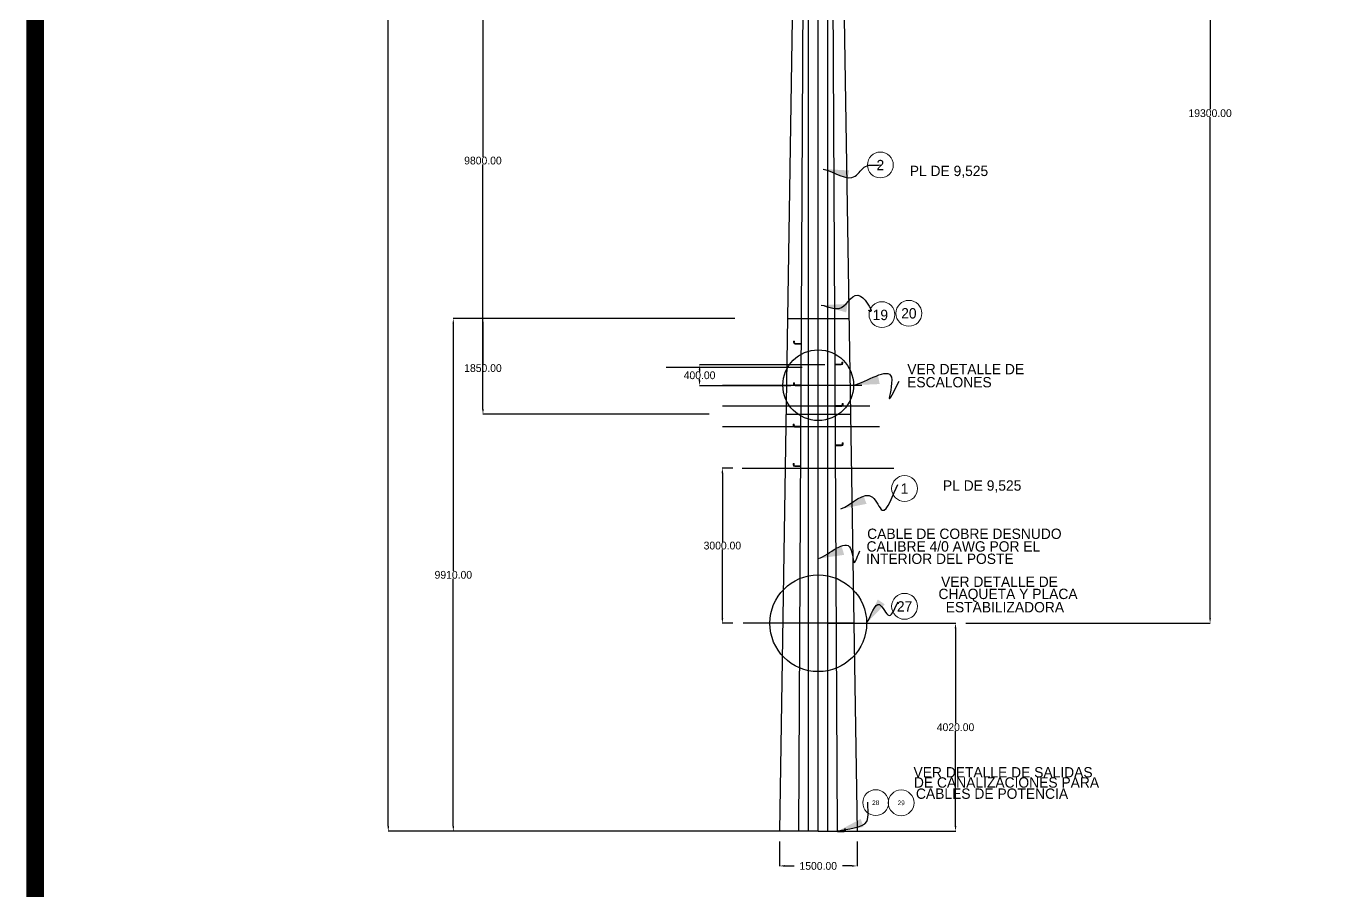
# Model space of a CAD drawing. Header units: centimetres. Extents: x -3 to 132800, y -60 to 85992.
# Drawn here: x -3 to 25491, y 41090 to 57791 of the extents above; entities that cross this region are included whole.
import ezdxf
from ezdxf.enums import TextEntityAlignment as Align

# ---------------------------------------------------------------- set-up
doc = ezdxf.new("R2010")
doc.units = ezdxf.units.CM
doc.header["$LTSCALE"] = 10
doc.header["$MEASUREMENT"] = 0
doc.layers.get('0').update_dxf_attribs({"linetype": 'CONTINUOUS'})
doc.layers.get('DEFPOINTS').update_dxf_attribs({"color": 2, "linetype": 'CONTINUOUS'})
for name, color, linetype in [('ACERO1', 144, 'CONTINUOUS'), ('DIM', 252, 'CONTINUOUS'), ('MARCO', 7, 'CONTINUOUS'), ('MUROS', 3, 'CONTINUOUS'), ('REGISTRO', 1, 'CONTINUOUS'), ('TERMINALES', 250, 'CONTINUOUS'), ('TEXTOS', 7, 'CONTINUOUS')]:
    doc.layers.add(name, color=color, linetype=linetype)
doc.layers.add('LOGO', color=7, linetype='CONTINUOUS', true_color=0x00a160)
doc.styles.get("Standard").update_dxf_attribs({"font": ''})
doc.styles.get('Standard').set_extended_font_data('Zurich Ex BT')
doc.dimstyles.get("Standard").update_dxf_attribs({"dimtxt": 500, "dimasz": 500, "dimexe": 3, "dimexo": 200, "dimgap": 0.09, "dimtad": 0, "dimtih": 1, "dimtoh": 1, "dimzin": 0, "dimdsep": 46, "dimtxsty": 'Standard', "dimcen": 0.09, "dimclrd": 256, "dimclre": 256, "dimclrt": 256, "dimadec": 0, "dimazin": 0, "dimtfac": 1, "dimtofl": 0, "dimtmove": 0, "dimatfit": 3, "dimfxl": 0, "dimtolj": 1, "dimtzin": 0, "dimlwd": -1, "dimarcsym": 0})

# ---------------------------------------------------------------- blocks, each defined once
blk = doc.blocks.new('*D6')
at = {"layer": 'DEFPOINTS', "color": 0}
for p in [(14561, 42237), (16061, 42237), (16061, 41567)]:
    blk.add_point(p, dxfattribs=at)
at = {"layer": 'DIM', "lineweight": -2}
for p, q in [((14561, 42037), (14561, 41564)), ((16061, 42037), (16061, 41564))]:
    blk.add_line(p, q, dxfattribs=at)
at = {"layer": 'DIM'}
for p, q in [((14661, 41567), (14844, 41567)), ((15961, 41567), (15777, 41567))]:
    blk.add_line(p, q, dxfattribs=at)
for points in [[(14661, 41584), (14661, 41551), (14561, 41567)], [(15961, 41584), (15961, 41551), (16061, 41567)]]:
    blk.add_solid(points, dxfattribs=at)
at = {"layer": 'DIM', "insert": (15311, 41567), "char_height": 150, "attachment_point": 5}
blk.add_mtext('\\A1;1500.00', dxfattribs=at)
blk = doc.blocks.new('*D11')
at = {"layer": 'DEFPOINTS', "color": 0}
for p in [(15511, 77157), (16734, 68733), (17176, 68387), (15462, 65283), (16061, 42237)]:
    blk.add_point(p, dxfattribs=at)
at = {"layer": 'DIM', "lineweight": -2}
blk.add_line((17272, 68562), (17244, 68510), dxfattribs=at)
at = {"layer": 'DIM'}
for start, end in [(99.8394, 108.7765), (43.2138, 52.1509)]:
    blk.add_arc((15691, 65699), 3209, start, end, dxfattribs=at)
for points in [[(15135, 68943), (15151, 68777), (15641, 68907)], [(17614, 68163), (17706, 68302), (17242, 68508)]]:
    blk.add_solid(points, dxfattribs=at)
at = {"layer": 'DIM', "insert": (16468, 68812), "char_height": 500, "attachment_point": 5}
blk.add_mtext('\\A1;30°', dxfattribs=at)
blk = doc.blocks.new('*D23')
at = {"layer": 'DEFPOINTS', "color": 0}
for p in [(15311, 77157), (13530, 72657), (14734, 72836), (15227, 69672), (15311, 42237)]:
    blk.add_point(p, dxfattribs=at)
at = {"layer": 'DIM'}
for start, end in [(108.9994, 116.2101), (93.4107, 100.7011)]:
    blk.add_arc((15311, 69526), 3360, start, end, dxfattribs=at)
for points in [[(15110, 72913), (15112, 72847), (15311, 72886)], [(13842, 72511), (13811, 72570), (13650, 72447)]]:
    blk.add_solid(points, dxfattribs=at)
at = {"layer": 'DIM', "insert": (14452, 72774), "char_height": 200, "attachment_point": 5}
blk.add_mtext('\\A1;30°', dxfattribs=at)
blk = doc.blocks.new('*D29')
at = {"layer": 'DEFPOINTS', "color": 0}
for p in [(13404, 60097), (8827, 50297), (13404, 50297)]:
    blk.add_point(p, dxfattribs=at)
at = {"layer": 'DIM', "lineweight": -2}
for p, q in [((13204, 60097), (8824, 60097)), ((13204, 50297), (8824, 50297))]:
    blk.add_line(p, q, dxfattribs=at)
at = {"layer": 'DIM'}
for p, q in [((8827, 59997), (8827, 55273)), ((8827, 50397), (8827, 55121))]:
    blk.add_line(p, q, dxfattribs=at)
for points in [[(8810, 59997), (8844, 59997), (8827, 60097)], [(8810, 50397), (8844, 50397), (8827, 50297)]]:
    blk.add_solid(points, dxfattribs=at)
at = {"layer": 'DIM', "insert": (8827, 55197), "char_height": 150, "attachment_point": 5}
blk.add_mtext('\\A1;9800.00', dxfattribs=at)
blk = doc.blocks.new('*D30')
at = {"layer": 'DEFPOINTS', "color": 0}
for p in [(8827, 52147), (13364, 52147), (13364, 50297)]:
    blk.add_point(p, dxfattribs=at)
at = {"layer": 'DIM', "lineweight": -2}
for p, q in [((13164, 52147), (8824, 52147)), ((13164, 50297), (8824, 50297))]:
    blk.add_line(p, q, dxfattribs=at)
at = {"layer": 'DIM'}
for p, q in [((8827, 52047), (8827, 51263)), ((8827, 50397), (8827, 51110))]:
    blk.add_line(p, q, dxfattribs=at)
for points in [[(8810, 52047), (8844, 52047), (8827, 52147)], [(8810, 50397), (8844, 50397), (8827, 50297)]]:
    blk.add_solid(points, dxfattribs=at)
at = {"layer": 'DIM', "insert": (8827, 51187), "char_height": 150, "attachment_point": 5}
blk.add_mtext('\\A1;1850.00', dxfattribs=at)
blk = doc.blocks.new('*D31')
at = {"layer": 'DEFPOINTS', "color": 0}
for p in [(13897, 52147), (8254, 42237), (13897, 42237)]:
    blk.add_point(p, dxfattribs=at)
at = {"layer": 'DIM', "lineweight": -2}
for p, q in [((13697, 52147), (8251, 52147)), ((13697, 42237), (8251, 42237))]:
    blk.add_line(p, q, dxfattribs=at)
at = {"layer": 'DIM'}
for p, q in [((8254, 52047), (8254, 47268)), ((8254, 42337), (8254, 47116))]:
    blk.add_line(p, q, dxfattribs=at)
for points in [[(8237, 52047), (8270, 52047), (8254, 52147)], [(8237, 42337), (8270, 42337), (8254, 42237)]]:
    blk.add_solid(points, dxfattribs=at)
at = {"layer": 'DIM', "insert": (8254, 47192), "char_height": 150, "attachment_point": 5}
blk.add_mtext('\\A1;9910.00', dxfattribs=at)
blk = doc.blocks.new('*D32')
at = {"layer": 'DEFPOINTS', "color": 0}
for p in [(6996, 77157), (15311, 77157), (15311, 42237)]:
    blk.add_point(p, dxfattribs=at)
at = {"layer": 'DIM', "lineweight": -2}
for p, q in [((15111, 77157), (6993, 77157)), ((15111, 42237), (6993, 42237))]:
    blk.add_line(p, q, dxfattribs=at)
at = {"layer": 'DIM'}
for p, q in [((6996, 77057), (6996, 59773)), ((6996, 42337), (6996, 59621))]:
    blk.add_line(p, q, dxfattribs=at)
for points in [[(6980, 77057), (7013, 77057), (6996, 77157)], [(6980, 42337), (7013, 42337), (6996, 42237)]]:
    blk.add_solid(points, dxfattribs=at)
at = {"layer": 'DIM', "insert": (6996, 59697), "char_height": 150, "attachment_point": 5}
blk.add_mtext('\\A1;34920.00', dxfattribs=at)
blk = doc.blocks.new('*D34')
at = {"layer": 'DEFPOINTS', "color": 0}
for p in [(15311, 46257), (17966, 46257), (15311, 42237)]:
    blk.add_point(p, dxfattribs=at)
at = {"layer": 'DIM', "lineweight": -2}
for p, q in [((15511, 46257), (17969, 46257)), ((15511, 42237), (17969, 42237))]:
    blk.add_line(p, q, dxfattribs=at)
at = {"layer": 'DIM'}
for p, q in [((17966, 46157), (17966, 44323)), ((17966, 42337), (17966, 44171))]:
    blk.add_line(p, q, dxfattribs=at)
for points in [[(17949, 46157), (17982, 46157), (17966, 46257)], [(17949, 42337), (17982, 42337), (17966, 42237)]]:
    blk.add_solid(points, dxfattribs=at)
at = {"layer": 'DIM', "insert": (17966, 44247), "char_height": 150, "attachment_point": 5}
blk.add_mtext('\\A1;4020.00', dxfattribs=at)
blk = doc.blocks.new('*D35')
at = {"layer": 'DEFPOINTS', "color": 0}
for p in [(17705, 65557), (22889, 65557), (17966, 46257)]:
    blk.add_point(p, dxfattribs=at)
at = {"layer": 'DIM', "lineweight": -2}
for p, q in [((17905, 65557), (22892, 65557)), ((18166, 46257), (22892, 46257))]:
    blk.add_line(p, q, dxfattribs=at)
at = {"layer": 'DIM'}
for p, q in [((22889, 65457), (22889, 56189)), ((22889, 46357), (22889, 56036))]:
    blk.add_line(p, q, dxfattribs=at)
for points in [[(22872, 65457), (22905, 65457), (22889, 65557)], [(22872, 46357), (22905, 46357), (22889, 46257)]]:
    blk.add_solid(points, dxfattribs=at)
at = {"layer": 'DIM', "insert": (22889, 56113), "char_height": 150, "attachment_point": 5}
blk.add_mtext('\\A1;19300.00', dxfattribs=at)
blk = doc.blocks.new('*D36')
at = {"layer": 'DEFPOINTS', "color": 0}
for p in [(13457, 49257), (13862, 49257), (13862, 46257)]:
    blk.add_point(p, dxfattribs=at)
at = {"layer": 'DIM', "lineweight": -2}
for p, q in [((13662, 49257), (13454, 49257)), ((13662, 46257), (13454, 46257))]:
    blk.add_line(p, q, dxfattribs=at)
at = {"layer": 'DIM'}
for p, q in [((13457, 49157), (13457, 47833)), ((13457, 46357), (13457, 47681))]:
    blk.add_line(p, q, dxfattribs=at)
for points in [[(13441, 49157), (13474, 49157), (13457, 49257)], [(13441, 46357), (13474, 46357), (13457, 46257)]]:
    blk.add_solid(points, dxfattribs=at)
at = {"layer": 'DIM', "insert": (13457, 47757), "char_height": 150, "attachment_point": 5}
blk.add_mtext('\\A1;3000.00', dxfattribs=at)
blk = doc.blocks.new('*D73')
at = {"layer": 'DEFPOINTS', "color": 0}
for p in [(15638, 51248), (13016, 50848), (14981, 50848)]:
    blk.add_point(p, dxfattribs=at)
at = {"layer": 'DIM', "lineweight": -2}
for p, q in [((15438, 51248), (13013, 51248)), ((14781, 50848), (13013, 50848))]:
    blk.add_line(p, q, dxfattribs=at)
at = {"layer": 'DIM'}
for p, q in [((13016, 51148), (13016, 51124)), ((13016, 50948), (13016, 50972))]:
    blk.add_line(p, q, dxfattribs=at)
for points in [[(12999, 51148), (13033, 51148), (13016, 51248)], [(12999, 50948), (13033, 50948), (13016, 50848)]]:
    blk.add_solid(points, dxfattribs=at)
at = {"layer": 'DIM', "insert": (13016, 51048), "char_height": 150, "attachment_point": 5}
blk.add_mtext('\\A1;400.00', dxfattribs=at)
blk = doc.blocks.new('Marco y Logo')
at = {"layer": 'MARCO', "linetype": 'Continuous', "const_width": 344}
blk.add_lwpolyline([(132628, 112), (132628, 85821), (169, 85821), (169, 112)], close=True, dxfattribs=at)

msp = doc.modelspace()

# ---------------------------------------------------------------- linework, layer by layer
at = {"lineweight": 5}
for p, q in [((14833.666, 51680.018), (14833.666, 51704.938)), ((14833.666, 51704.938), (14851.49, 51704.938)), ((14851.49, 51704.938), (14851.49, 51680.018)), ((14865.75, 51665.758), (14983.392, 51665.758)), ((14983.392, 51647.934), (14865.75, 51647.934)), ((14983.392, 51665.842), (14983.392, 51648.017)), ((15755.461, 51265.842), (15637.819, 51265.842)), ((15637.819, 51265.842), (15637.819, 51248.017)), ((15637.819, 51248.017), (15755.461, 51248.017)), ((15787.545, 51305.021), (15769.72, 51305.021)), ((15769.72, 51305.021), (15769.72, 51280.101)), ((15787.545, 51280.101), (15787.545, 51305.021)), ((14831.601, 50880.101), (14831.601, 50905.021)), ((14831.601, 50905.021), (14849.426, 50905.021)), ((14849.426, 50905.021), (14849.426, 50880.101)), ((14863.685, 50865.842), (14981.327, 50865.842)), ((14981.327, 50848.017), (14863.685, 50848.017)), ((14981.327, 50865.842), (14981.327, 50848.017)), ((15791.783, 50505.021), (15773.959, 50505.021)), ((15773.959, 50505.021), (15773.959, 50480.101)), ((15791.783, 50480.101), (15791.783, 50505.021)), ((15759.699, 50465.842), (15642.057, 50465.842)), ((15642.057, 50465.842), (15642.057, 50448.017)), ((15642.057, 50448.017), (15759.699, 50448.017)), ((14827.363, 50080.101), (14827.363, 50105.021)), ((14827.363, 50105.021), (14845.187, 50105.021)), ((14845.187, 50105.021), (14845.187, 50080.101)), ((14859.447, 50065.842), (14977.089, 50065.842)), ((14977.089, 50048.017), (14859.447, 50048.017)), ((14977.089, 50065.842), (14977.089, 50048.017)), ((15793.149, 49741.206), (15775.325, 49741.206)), ((15775.325, 49741.206), (15775.325, 49716.286)), ((15793.149, 49716.286), (15793.149, 49741.206)), ((15761.065, 49702.027), (15643.423, 49702.027)), ((15643.423, 49702.027), (15643.423, 49684.202)), ((15643.423, 49684.202), (15761.065, 49684.202)), ((14825.997, 49316.286), (14825.997, 49341.206)), ((14825.997, 49341.206), (14843.821, 49341.206)), ((14843.821, 49341.206), (14843.821, 49316.286)), ((14858.081, 49302.027), (14975.723, 49302.027)), ((14975.723, 49284.202), (14858.081, 49284.202)), ((14975.723, 49302.027), (14975.723, 49284.202)), ((15803.247, 42245.842), (15685.605, 42245.842)), ((15685.605, 42245.842), (15685.605, 42228.017)), ((15803.247, 42245.842), (15685.605, 42245.842)), ((15685.605, 42245.842), (15685.605, 42228.017)), ((15685.605, 42228.017), (15803.247, 42228.017)), ((15685.605, 42228.017), (15803.247, 42228.017)), ((15835.331, 42285.021), (15817.507, 42285.021)), ((15817.507, 42285.021), (15817.507, 42260.101)), ((15835.331, 42285.021), (15817.507, 42285.021)), ((15817.507, 42285.021), (15817.507, 42260.101)), ((15835.331, 42260.101), (15835.331, 42285.021)), ((15835.331, 42260.101), (15835.331, 42285.021))]:
    msp.add_line(p, q, dxfattribs=at)
for centre, radius, start, end in [((14865.75, 51680.018), 32.084, 180, 270), ((14865.75, 51680.018), 14.26, 180, 270), ((15755.461, 51280.101), 32.084, 270, 0), ((15755.461, 51280.101), 14.26, 270, 0), ((14863.685, 50880.101), 32.084, 180, 270), ((14863.685, 50880.101), 14.26, 180, 270), ((15759.699, 50480.101), 32.084, 270, 0), ((15759.699, 50480.101), 14.26, 270, 0), ((14859.447, 50080.101), 32.084, 180, 270), ((14859.447, 50080.101), 14.26, 180, 270), ((15761.065, 49716.286), 32.084, 270, 0), ((15761.065, 49716.286), 14.26, 270, 0), ((14858.081, 49316.286), 32.084, 180, 270), ((14858.081, 49316.286), 14.26, 180, 270), ((15803.247, 42260.101), 32.084, 270, 0), ((15803.247, 42260.101), 14.26, 270, 0), ((15803.247, 42260.101), 32.084, 270, 0), ((15803.247, 42260.101), 14.26, 270, 0)]:
    msp.add_arc(centre, radius, start, end, dxfattribs=at)
at = {"layer": 'ACERO1'}
for p, q in [((15110.605, 77156.929), (14560.605, 42236.929)), ((15110.605, 77156.929), (14560.605, 42236.929)), ((14935.605, 42236.929), (15115.843, 77156.929)), ((15120.605, 42236.929), (15120.605, 77156.929)), ((15310.605, 42236.929), (15310.605, 77156.929)), ((15310.605, 42236.929), (15310.605, 77156.929)), ((15495.843, 42236.929), (15495.843, 77156.929)), ((15685.605, 42236.929), (15500.605, 77156.929)), ((15510.605, 77156.929), (16060.605, 42236.929))]:
    msp.add_line(p, q, dxfattribs=at)
at = {"layer": 'DIM'}
for p, q in [((14716.691, 52146.929), (15904.52, 52146.929)), ((12370.535, 51206.978), (15002.651, 51206.978)), ((13460.953, 50856.929), (16151.355, 50856.929)), ((13460.274, 50456.929), (16305.759, 50456.929)), ((14687.553, 50296.929), (15933.658, 50296.929)), ((13460.274, 50056.929), (16493.932, 50056.929)), ((13841.725, 49256.929), (16772.455, 49256.929)), ((15997.289, 46256.929), (13861.725, 46256.929))]:
    msp.add_line(p, q, dxfattribs=at)
for centre, radius in [((15310.605, 50856.929), 683.518), ((15310.605, 46256.929), 935.411)]:
    msp.add_circle(centre, radius, dxfattribs=at)
at = {"layer": 'LOGO'}
for q in [(14560.605, 42236.929), (16060.605, 42236.929)]:
    msp.add_line((15310.605, 42236.929), q, dxfattribs=at)
at = {"layer": 'MUROS'}
msp.add_line((11519.35, 52146.929), (11519.35, 52146.929), dxfattribs=at)
at = {"layer": 'REGISTRO'}
msp.add_line((11519.35, 52146.929), (11519.35, 52146.929), dxfattribs=at)
at = {"layer": 'TEXTOS', "lineweight": 5}
for centre in [(16511.932, 55112.396), (16543.2, 52220.962), (17063.631, 52246.269), (16980.748, 48859.674), (16980.748, 46583.885), (16422.215, 42790.112), (16915.069, 42786.748)]:
    msp.add_circle(centre, 250, dxfattribs=at)

# ---------------------------------------------------------------- block references
at = {"layer": 'TEXTOS', "color": 0}
msp.add_blockref('Marco y Logo', (0, 0), dxfattribs=at)
msp.add_blockref('Marco y Logo', (0, 0), dxfattribs=at)

# ---------------------------------------------------------------- texts
for s, p in [('CABLE DE COBRE DESNUDO ', (16257.109, 47885.803)), ('CALIBRE 4/0 AWG POR EL ', (16245.058, 47641.407)), ('INTERIOR DEL POSTE', (16237.079, 47402.666)), ('VER DETALLE DE SALIDAS', (17153.195, 43277.31)), ('DE CANALIZACIONES PARA', (17160.775, 43080.244)), ('CABLES DE POTENCIA', (17200.718, 42863.923))]:
    msp.add_text(s, height=200).set_placement(p)
at = {"lineweight": 5}
for s, p in [('CHAQUETA Y PLACA', (18980.942, 46824.154)), ('VER DETALLE DE', (18816.293, 47058.493)), ('ESTABILIZADORA', (18920.522, 46567.361))]:
    msp.add_text(s, height=200, dxfattribs=at).set_placement(p, align=Align.MIDDLE_CENTER)
at = {"layer": 'TEXTOS', "lineweight": 5}
for s, height, p in [('2', 200, (16511.932, 55112.396)), ('19', 200, (16512.249, 52215.16)), ('20', 200, (17063.631, 52246.269)), ('1', 200, (16980.748, 48859.674)), ('27', 200, (16980.748, 46583.885)), ('28', 90, (16422.215, 42790.112)), ('29', 90, (16915.069, 42786.748))]:
    msp.add_text(s, height=height, dxfattribs=at).set_placement(p, align=Align.MIDDLE)
at = {"layer": 'TEXTOS', "linetype": 'ByBlock', "lineweight": 5}
for s, p in [('PL DE 9,525', (17839.058, 54998.518)), ('VER DETALLE DE', (18162.623, 51167.738)), ('ESCALONES', (17847.168, 50915.374)), ('PL DE 9,525', (18480.834, 48918.226))]:
    msp.add_text(s, height=200, dxfattribs=at).set_placement(p, align=Align.MIDDLE_CENTER)

# ---------------------------------------------------------------- dimensions: what is measured, and where the dimension line sits
at = {"layer": 'DIM'}
for base, p1, p2, picture, middle in [((6996.498, 77156.929), (15310.605, 42236.929), (15310.605, 77156.929), '*D32', (6996.498, 59696.929)), ((22888.813, 65556.929), (17965.772, 46256.929), (17705.121, 65556.929), '*D35', (22888.813, 56112.791)), ((8826.977, 52146.929), (13363.748, 50296.929), (13363.748, 52146.929), '*D30', (8826.977, 51186.538)), ((13015.837, 50848.017), (15637.866, 51248.017), (14981.327, 50848.017), '*D73', (13015.837, 51048.017))]:
    dim = msp.add_linear_dim(base=base, p1=p1, p2=p2, angle=90, dimstyle='Standard', override={"dimtxt": 150, "dimasz": 100}, dxfattribs=at)
    dim.commit()
    dim.dimension.update_dxf_attribs({"geometry": picture, "text_midpoint": middle, "dimtype": 160})
dim = msp.add_angular_dim_2l(base=(14734.403, 72836.112), line1=((13530.269, 72656.929), (15227.309, 69672.124)), line2=((15310.605, 42236.929), (15310.605, 77156.929)), dimstyle='Standard', override={"dimtxt": 200, "dimasz": 200}, dxfattribs=at)
dim.commit()
dim.dimension.update_dxf_attribs({"geometry": '*D23', "text_midpoint": (14451.65, 72774.245)})
dim = msp.add_angular_dim_2l(base=(16734.363, 68733.256), line1=((17175.502, 68386.537), (15461.628, 65283.4)), line2=((15510.605, 77156.929), (16060.605, 42236.929)), dimstyle='Standard', dxfattribs=at)
dim.commit()
dim.dimension.update_dxf_attribs({"geometry": '*D11', "text_midpoint": (16467.607, 68812.219)})
for base, p1, p2, picture, middle in [((8826.977, 50296.929), (13403.748, 60096.929), (13403.748, 50296.929), '*D29', (8826.977, 55196.929)), ((8253.668, 42236.929), (13896.58, 52146.929), (13896.58, 42236.929), '*D31', (8253.668, 47191.929)), ((13457.468, 49256.929), (13861.725, 46256.929), (13861.725, 49256.929), '*D36', (13457.468, 47756.929)), ((17965.772, 46256.929), (15310.605, 42236.929), (15310.605, 46256.929), '*D34', (17965.772, 44246.929))]:
    dim = msp.add_linear_dim(base=base, p1=p1, p2=p2, angle=90, dimstyle='Standard', override={"dimtxt": 150, "dimasz": 100}, dxfattribs=at)
    dim.commit()
    dim.dimension.update_dxf_attribs({"geometry": picture, "text_midpoint": middle})
dim = msp.add_linear_dim(base=(16060.605, 41567.375), p1=(14560.605, 42236.929), p2=(16060.605, 42236.929), dimstyle='Standard', override={"dimtxt": 150, "dimasz": 100}, dxfattribs=at)
dim.commit()
dim.dimension.update_dxf_attribs({"geometry": '*D6', "text_midpoint": (15310.605, 41567.375)})

# ---------------------------------------------------------------- leaders
at = {"layer": 'DIM', "path_type": 1}
for points in [[(15747.976, 48465.897), (16361.35, 48695.108), (16547.222, 48441.117), (16852.979, 48938.256)], [(15312.226, 47505.928), (15935.64, 47704.401), (16010.078, 47431.5), (16115.531, 47657.885)], [(16246.016, 46256.929), (16495.045, 46618.107), (16681.814, 46405.894), (16855.939, 46667.089)], [(15685.605, 42236.929), (16248.412, 42427.977), (16272.529, 42799.82)]]:
    msp.add_leader(points, dimstyle='Standard', override={"dimgap": 0.09, "dimtad": 0}, dxfattribs=at)
at = {"layer": 'TERMINALES', "path_type": 1}
msp.add_leader([(15367.192, 52402.708), (15758.578, 52357.389), (16129.366, 52579.861), (16308.081, 52283.138), (16283.362, 52299.617)], dimstyle='Standard', override={"dimgap": 0.09, "dimtad": 0}, dxfattribs=at)
at = {"layer": 'TEXTOS', "path_type": 1}
for points in [[(15403.427, 55034.91), (16025.729, 54896.638), (16226.877, 55085.19), (16511.932, 55112.396)], [(15994.123, 50856.929), (16725.837, 51010.849), (16687.959, 50594.266), (16877.34, 50935.107)]]:
    msp.add_leader(points, dimstyle='Standard', override={"dimgap": 0.09, "dimtad": 0}, dxfattribs=at)

doc.saveas('drawing.dxf')
